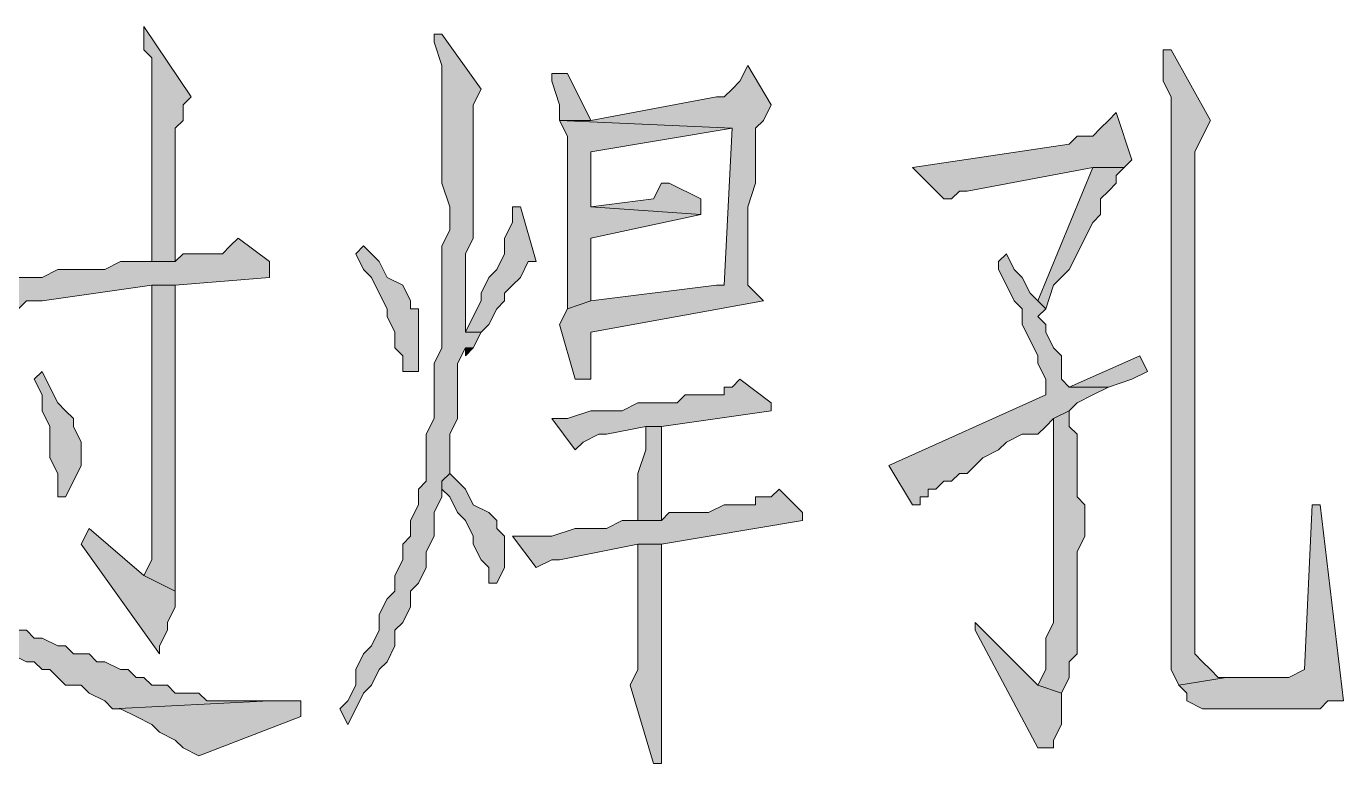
# Model space of a CAD drawing. Header units: millimetres. Extents: x 24 to 410, y 10 to 282.
# Drawn here: x 299.17 to 306.28, y 74.68 to 78.66 of the extents above; entities that cross this region are included whole.
import ezdxf

# ---------------------------------------------------------------- set-up
doc = ezdxf.new("R2010")
doc.units = ezdxf.units.MM

msp = doc.modelspace()

# ---------------------------------------------------------------- hatches: boundary and pattern name
h = msp.add_hatch(color=7)
h.dxf.hatch_style = 2
h.paths.add_polyline_path([(299.804667, 78.655333), (299.804667, 78.528333), (299.847, 78.486), (299.847, 77.385333), (299.974, 77.385333), (299.974, 78.105), (300.016333, 78.147333), (300.016333, 78.232), (300.058667, 78.274333)])
h = msp.add_hatch(color=7)
h.dxf.hatch_style = 2
h.paths.add_polyline_path([(301.413333, 78.613), (301.371, 78.613), (301.371, 78.570667), (301.413333, 78.443667), (301.413333, 77.808667), (301.455667, 77.681667), (301.455667, 77.554667), (301.413333, 77.47), (301.413333, 76.919667), (301.371, 76.835), (301.371, 76.708), (301.371, 76.538667), (301.328667, 76.454), (301.328667, 76.2), (301.286333, 76.157667), (301.286333, 76.073), (301.244, 75.988333), (301.244, 75.903667), (301.201667, 75.861333), (301.201667, 75.776667), (301.159333, 75.692), (301.159333, 75.607333), (301.117, 75.565), (301.074667, 75.480333), (301.074667, 75.395667), (301.032333, 75.311), (300.99, 75.268667), (300.947667, 75.184), (300.947667, 75.099333), (300.905333, 75.014667), (300.863, 74.972333), (300.905333, 74.887667), (300.947667, 74.972333), (300.99, 75.057), (301.032333, 75.099333), (301.074667, 75.184), (301.117, 75.226333), (301.159333, 75.311), (301.159333, 75.395667), (301.201667, 75.438), (301.244, 75.522667), (301.244, 75.607333), (301.286333, 75.649667), (301.328667, 75.734333), (301.328667, 75.819), (301.371, 75.903667), (301.371, 76.030667), (301.413333, 76.115333), (301.413333, 76.2), (301.455667, 76.242333), (301.455667, 76.454), (301.498, 76.538667), (301.498, 76.835), (301.540333, 76.919667), (301.582667, 76.919667), (301.625, 77.004333), (301.540333, 77.004333), (301.540333, 77.089), (301.540333, 77.427667), (301.582667, 77.512333), (301.582667, 78.232), (301.625, 78.316667)])
h = msp.add_hatch(color=7)
h.dxf.hatch_style = 2
h.paths.add_polyline_path([(305.350333, 78.528333), (305.308, 78.528333), (305.308, 78.486), (305.308, 78.359), (305.350333, 78.274333), (305.350333, 75.184), (305.392667, 75.099333), (305.646667, 75.141667), (305.604333, 75.141667), (305.562, 75.184), (305.519667, 75.226333), (305.477333, 75.268667), (305.477333, 76.242333), (305.477333, 76.369333), (305.477333, 77.978), (305.519667, 78.062667), (305.562, 78.147333)])
h = msp.add_hatch(color=7)
h.dxf.hatch_style = 2
h.paths.add_polyline_path([(302.090667, 78.401333), (302.006, 78.401333), (302.006, 78.359), (302.048333, 78.232), (302.048333, 78.147333), (302.217667, 78.147333)])
h = msp.add_hatch(color=7)
h.dxf.hatch_style = 2
h.paths.add_polyline_path([(303.064333, 78.443667), (303.022, 78.359), (302.979667, 78.316667), (302.937333, 78.274333), (302.895, 78.274333), (302.217667, 78.147333), (302.048333, 78.147333), (302.979667, 78.105), (302.937333, 77.258333), (302.895, 77.258333), (302.217667, 77.173667), (302.090667, 77.131333), (302.048333, 77.046667), (302.133, 76.750333), (302.217667, 76.750333), (302.217667, 76.792667), (302.217667, 77.004333), (303.149, 77.173667), (303.064333, 77.258333), (303.064333, 77.47), (303.064333, 77.597), (303.064333, 77.681667), (303.106667, 77.808667), (303.106667, 78.105), (303.149, 78.147333), (303.191333, 78.232)])
h = msp.add_hatch(color=7)
h.dxf.hatch_style = 2
h.paths.add_polyline_path([(305.054, 78.189667), (305.011667, 78.147333), (304.969333, 78.105), (304.927, 78.062667), (304.842333, 78.062667), (304.8, 78.020333), (303.953333, 77.893333), (304.122667, 77.724), (304.165, 77.724), (304.207333, 77.766333), (304.249667, 77.766333), (304.927, 77.893333), (305.096333, 77.893333), (305.138667, 77.935667)])
h = msp.add_hatch(color=7)
h.dxf.hatch_style = 2
h.paths.add_polyline_path([(302.048333, 78.147333), (302.090667, 78.062667), (302.090667, 77.131333), (302.217667, 77.173667), (302.217667, 77.512333), (302.810333, 77.639333), (302.217667, 77.681667), (302.217667, 77.893333), (302.217667, 77.978), (302.979667, 78.105)])
h = msp.add_hatch(color=7)
h.dxf.hatch_style = 2
h.paths.add_polyline_path([(305.096333, 77.893333), (304.927, 77.893333), (304.630667, 77.173667), (304.673, 77.131333), (304.715333, 77.258333), (304.8, 77.343), (304.842333, 77.427667), (304.884667, 77.512333), (304.927, 77.597), (304.969333, 77.639333), (304.969333, 77.724), (305.011667, 77.766333), (305.054, 77.808667), (305.054, 77.851)])
h = msp.add_hatch(color=7)
h.dxf.hatch_style = 2
h.paths.add_polyline_path([(302.641, 77.808667), (302.598667, 77.808667), (302.556333, 77.724), (302.217667, 77.681667), (302.810333, 77.639333), (302.810333, 77.724)])
h = msp.add_hatch(color=7)
h.dxf.hatch_style = 2
h.paths.add_polyline_path([(301.794333, 77.681667), (301.794333, 77.597), (301.752, 77.512333), (301.752, 77.427667), (301.709667, 77.343), (301.667333, 77.300667), (301.625, 77.216), (301.625, 77.173667), (301.582667, 77.089), (301.540333, 77.004333), (301.625, 77.004333), (301.667333, 77.046667), (301.709667, 77.131333), (301.752, 77.173667), (301.752, 77.216), (301.794333, 77.258333), (301.836667, 77.300667), (301.879, 77.385333), (301.921333, 77.385333), (301.836667, 77.681667)])
h = msp.add_hatch(color=7)
h.dxf.hatch_style = 2
h.paths.add_polyline_path([(300.312667, 77.512333), (300.270333, 77.47), (300.228, 77.427667), (300.016333, 77.427667), (299.974, 77.385333), (299.677667, 77.385333), (299.593, 77.343), (299.339, 77.343), (299.254333, 77.300667), (298.915667, 77.300667), (299.085, 77.131333), (299.127333, 77.131333), (299.169667, 77.173667), (299.254333, 77.173667), (299.847, 77.258333), (299.974, 77.258333), (300.482, 77.300667), (300.482, 77.385333)])
h = msp.add_hatch(color=7)
h.dxf.hatch_style = 2
h.paths.add_polyline_path([(300.99, 77.47), (300.947667, 77.427667), (300.99, 77.343), (301.032333, 77.300667), (301.074667, 77.216), (301.117, 77.131333), (301.117, 77.089), (301.159333, 77.004333), (301.159333, 76.919667), (301.201667, 76.877333), (301.201667, 76.792667), (301.286333, 76.792667), (301.286333, 77.131333), (301.244, 77.131333), (301.244, 77.173667), (301.201667, 77.258333), (301.117, 77.300667), (301.074667, 77.385333)])
h = msp.add_hatch(color=7)
h.dxf.hatch_style = 2
h.paths.add_polyline_path([(304.461333, 77.427667), (304.419, 77.385333), (304.419, 77.343), (304.461333, 77.258333), (304.503667, 77.173667), (304.546, 77.131333), (304.546, 77.046667), (304.588333, 76.962), (304.630667, 76.877333), (304.630667, 76.835), (304.673, 76.750333), (304.673, 76.665667), (303.826333, 76.284667), (303.953333, 76.073), (303.995667, 76.073), (303.995667, 76.115333), (304.038, 76.115333), (304.038, 76.157667), (304.080333, 76.157667), (304.122667, 76.2), (304.165, 76.2), (304.207333, 76.242333), (304.249667, 76.242333), (304.292, 76.284667), (304.334333, 76.327), (304.419, 76.369333), (304.461333, 76.411667), (304.546, 76.454), (304.630667, 76.454), (304.673, 76.496333), (304.715333, 76.538667), (304.8, 76.581), (304.842333, 76.623333), (304.927, 76.665667), (305.011667, 76.708), (304.8, 76.708), (304.757667, 76.750333), (304.757667, 76.877333), (304.715333, 76.919667), (304.673, 77.004333), (304.673, 77.046667), (304.630667, 77.089), (304.673, 77.131333), (304.630667, 77.173667), (304.588333, 77.216), (304.546, 77.300667), (304.503667, 77.343)])
h = msp.add_hatch(color=7)
h.dxf.hatch_style = 2
h.paths.add_polyline_path([(299.974, 77.258333), (299.847, 77.258333), (299.847, 75.988333), (299.847, 75.776667), (299.804667, 75.692), (299.974, 75.607333)])
h = msp.add_hatch(color=7)
h.dxf.hatch_style = 2
h.paths.add_polyline_path([(301.582667, 76.919667), (301.540333, 76.919667), (301.540333, 76.877333)])
h = msp.add_hatch(color=7)
h.dxf.hatch_style = 2
h.paths.add_polyline_path([(305.181, 76.877333), (304.8, 76.708), (305.011667, 76.708), (305.138667, 76.750333), (305.223333, 76.792667)])
h = msp.add_hatch(color=7)
h.dxf.hatch_style = 2
h.paths.add_polyline_path([(299.254333, 76.792667), (299.212, 76.750333), (299.254333, 76.665667), (299.254333, 76.581), (299.296667, 76.496333), (299.296667, 76.327), (299.339, 76.242333), (299.339, 76.115333), (299.381333, 76.115333), (299.423667, 76.2), (299.466, 76.284667), (299.466, 76.411667), (299.423667, 76.496333), (299.423667, 76.538667), (299.381333, 76.581), (299.339, 76.623333), (299.296667, 76.708)])
h = msp.add_hatch(color=7)
h.dxf.hatch_style = 2
h.paths.add_polyline_path([(303.022, 76.750333), (302.979667, 76.708), (302.937333, 76.708), (302.937333, 76.665667), (302.725667, 76.665667), (302.683333, 76.623333), (302.471667, 76.623333), (302.387, 76.581), (302.217667, 76.581), (302.090667, 76.538667), (302.006, 76.538667), (302.133, 76.369333), (302.175333, 76.411667), (302.26, 76.454), (302.302333, 76.454), (302.514, 76.496333), (302.598667, 76.496333), (303.191333, 76.581), (303.191333, 76.623333)])
h = msp.add_hatch(color=7)
h.dxf.hatch_style = 2
h.paths.add_polyline_path([(304.8, 76.581), (304.715333, 76.538667), (304.715333, 75.438), (304.673, 75.353333), (304.673, 75.184), (304.630667, 75.099333), (304.757667, 75.057), (304.8, 75.141667), (304.8, 75.226333), (304.842333, 75.268667), (304.842333, 75.353333), (304.842333, 75.438), (304.842333, 75.819), (304.884667, 75.903667), (304.884667, 76.073), (304.842333, 76.115333), (304.842333, 76.454), (304.8, 76.496333)])
h = msp.add_hatch(color=7)
h.dxf.hatch_style = 2
h.paths.add_polyline_path([(302.598667, 76.496333), (302.514, 76.496333), (302.514, 76.369333), (302.471667, 76.242333), (302.471667, 75.988333), (302.598667, 75.988333)])
h = msp.add_hatch(color=7)
h.dxf.hatch_style = 2
h.paths.add_polyline_path([(301.455667, 76.242333), (301.413333, 76.2), (301.413333, 76.157667), (301.455667, 76.115333), (301.498, 76.030667), (301.540333, 75.988333), (301.582667, 75.903667), (301.582667, 75.861333), (301.625, 75.776667), (301.667333, 75.734333), (301.667333, 75.649667), (301.709667, 75.649667), (301.752, 75.734333), (301.752, 75.903667), (301.709667, 75.946), (301.709667, 75.988333), (301.667333, 76.030667), (301.582667, 76.073), (301.540333, 76.157667)])
h = msp.add_hatch(color=7)
h.dxf.hatch_style = 2
h.paths.add_polyline_path([(303.233667, 76.157667), (303.191333, 76.115333), (303.106667, 76.115333), (303.106667, 76.073), (302.937333, 76.073), (302.852667, 76.030667), (302.641, 76.030667), (302.598667, 75.988333), (302.387, 75.988333), (302.302333, 75.946), (302.133, 75.946), (302.006, 75.903667), (301.921333, 75.903667), (301.794333, 75.903667), (301.921333, 75.734333), (302.006, 75.776667), (302.048333, 75.776667), (302.471667, 75.861333), (302.598667, 75.861333), (303.360667, 75.988333), (303.360667, 76.030667)])
h = msp.add_hatch(color=7)
h.dxf.hatch_style = 2
h.paths.add_polyline_path([(306.154667, 76.073), (306.112333, 76.073), (306.07, 75.184), (305.985333, 75.141667), (305.646667, 75.141667), (305.392667, 75.099333), (305.435, 75.057), (305.435, 75.014667), (305.519667, 74.972333), (306.154667, 74.972333), (306.197, 75.014667), (306.281667, 75.014667)])
h = msp.add_hatch(color=7)
h.dxf.hatch_style = 2
h.paths.add_polyline_path([(299.508333, 75.946), (299.466, 75.861333), (299.889333, 75.268667), (299.889333, 75.311), (299.931667, 75.395667), (299.931667, 75.438), (299.974, 75.522667), (299.974, 75.607333), (299.804667, 75.692)])
h = msp.add_hatch(color=7)
h.dxf.hatch_style = 2
h.paths.add_polyline_path([(302.598667, 75.861333), (302.471667, 75.861333), (302.471667, 75.734333), (302.471667, 75.184), (302.429333, 75.099333), (302.556333, 74.676), (302.598667, 74.676), (302.598667, 74.718333), (302.598667, 75.226333), (302.598667, 75.311)])
h = msp.add_hatch(color=7)
h.dxf.hatch_style = 2
h.paths.add_polyline_path([(299.042667, 75.395667), (298.492333, 75.395667), (298.577, 75.395667), (298.788667, 75.395667), (298.831, 75.353333), (298.915667, 75.353333), (298.958, 75.311), (299.000333, 75.311), (299.042667, 75.268667), (299.085, 75.268667), (299.169667, 75.226333), (299.212, 75.226333), (299.254333, 75.184), (299.296667, 75.184), (299.339, 75.141667), (299.381333, 75.099333), (299.466, 75.099333), (299.508333, 75.057), (299.593, 75.014667), (299.635333, 74.972333), (300.482, 75.014667), (300.439667, 75.014667), (300.143333, 75.014667), (300.101, 75.057), (299.974, 75.057), (299.931667, 75.099333), (299.847, 75.099333), (299.804667, 75.141667), (299.762333, 75.141667), (299.72, 75.184), (299.677667, 75.184), (299.593, 75.226333), (299.550667, 75.226333), (299.508333, 75.268667), (299.423667, 75.268667), (299.381333, 75.311), (299.339, 75.311), (299.254333, 75.353333), (299.212, 75.353333), (299.169667, 75.395667)])
h = msp.add_hatch(color=7)
h.dxf.hatch_style = 2
h.paths.add_polyline_path([(304.292, 75.438), (304.292, 75.395667), (304.630667, 74.760667), (304.715333, 74.760667), (304.715333, 74.803), (304.757667, 74.887667), (304.757667, 75.057), (304.630667, 75.099333)])
h = msp.add_hatch(color=7)
h.dxf.hatch_style = 2
h.paths.add_polyline_path([(300.651333, 75.014667), (300.482, 75.014667), (299.635333, 74.972333), (299.677667, 74.972333), (299.762333, 74.93), (299.847, 74.887667), (299.889333, 74.845333), (299.974, 74.803), (300.016333, 74.760667), (300.101, 74.718333), (300.651333, 74.93)])

# ---------------------------------------------------------------- linework, layer by layer
at = {"color": 7, "lineweight": 0}
for points in [[(299.804667, 78.655333), (299.804667, 78.528333), (299.847, 78.486), (299.847, 77.385333), (299.974, 77.385333), (299.974, 78.105), (300.016333, 78.147333), (300.016333, 78.232), (300.058667, 78.274333)], [(301.413333, 78.613), (301.371, 78.613), (301.371, 78.570667), (301.413333, 78.443667), (301.413333, 77.808667), (301.455667, 77.681667), (301.455667, 77.554667), (301.413333, 77.47), (301.413333, 76.919667), (301.371, 76.835), (301.371, 76.708), (301.371, 76.538667), (301.328667, 76.454), (301.328667, 76.2), (301.286333, 76.157667), (301.286333, 76.073), (301.244, 75.988333), (301.244, 75.903667), (301.201667, 75.861333), (301.201667, 75.776667), (301.159333, 75.692), (301.159333, 75.607333), (301.117, 75.565), (301.074667, 75.480333), (301.074667, 75.395667), (301.032333, 75.311), (300.99, 75.268667), (300.947667, 75.184), (300.947667, 75.099333), (300.905333, 75.014667), (300.863, 74.972333), (300.905333, 74.887667), (300.947667, 74.972333), (300.99, 75.057), (301.032333, 75.099333), (301.074667, 75.184), (301.117, 75.226333), (301.159333, 75.311), (301.159333, 75.395667), (301.201667, 75.438), (301.244, 75.522667), (301.244, 75.607333), (301.286333, 75.649667), (301.328667, 75.734333), (301.328667, 75.819), (301.371, 75.903667), (301.371, 76.030667), (301.413333, 76.115333), (301.413333, 76.2), (301.455667, 76.242333), (301.455667, 76.454), (301.498, 76.538667), (301.498, 76.835), (301.540333, 76.919667), (301.582667, 76.919667), (301.625, 77.004333), (301.540333, 77.004333), (301.540333, 77.089), (301.540333, 77.427667), (301.582667, 77.512333), (301.582667, 78.232), (301.625, 78.316667)], [(305.350333, 78.528333), (305.308, 78.528333), (305.308, 78.486), (305.308, 78.359), (305.350333, 78.274333), (305.350333, 75.184), (305.392667, 75.099333), (305.646667, 75.141667), (305.604333, 75.141667), (305.562, 75.184), (305.519667, 75.226333), (305.477333, 75.268667), (305.477333, 76.242333), (305.477333, 76.369333), (305.477333, 77.978), (305.519667, 78.062667), (305.562, 78.147333)], [(302.090667, 78.401333), (302.006, 78.401333), (302.006, 78.359), (302.048333, 78.232), (302.048333, 78.147333), (302.217667, 78.147333)], [(303.064333, 78.443667), (303.022, 78.359), (302.979667, 78.316667), (302.937333, 78.274333), (302.895, 78.274333), (302.217667, 78.147333), (302.048333, 78.147333), (302.979667, 78.105), (302.937333, 77.258333), (302.895, 77.258333), (302.217667, 77.173667), (302.090667, 77.131333), (302.048333, 77.046667), (302.133, 76.750333), (302.217667, 76.750333), (302.217667, 76.792667), (302.217667, 77.004333), (303.149, 77.173667), (303.064333, 77.258333), (303.064333, 77.47), (303.064333, 77.597), (303.064333, 77.681667), (303.106667, 77.808667), (303.106667, 78.105), (303.149, 78.147333), (303.191333, 78.232)], [(305.054, 78.189667), (305.011667, 78.147333), (304.969333, 78.105), (304.927, 78.062667), (304.842333, 78.062667), (304.8, 78.020333), (303.953333, 77.893333), (304.122667, 77.724), (304.165, 77.724), (304.207333, 77.766333), (304.249667, 77.766333), (304.927, 77.893333), (305.096333, 77.893333), (305.138667, 77.935667)], [(302.048333, 78.147333), (302.090667, 78.062667), (302.090667, 77.131333), (302.217667, 77.173667), (302.217667, 77.512333), (302.810333, 77.639333), (302.217667, 77.681667), (302.217667, 77.893333), (302.217667, 77.978), (302.979667, 78.105)], [(305.096333, 77.893333), (304.927, 77.893333), (304.630667, 77.173667), (304.673, 77.131333), (304.715333, 77.258333), (304.8, 77.343), (304.842333, 77.427667), (304.884667, 77.512333), (304.927, 77.597), (304.969333, 77.639333), (304.969333, 77.724), (305.011667, 77.766333), (305.054, 77.808667), (305.054, 77.851)], [(302.641, 77.808667), (302.598667, 77.808667), (302.556333, 77.724), (302.217667, 77.681667), (302.810333, 77.639333), (302.810333, 77.724)], [(301.794333, 77.681667), (301.794333, 77.597), (301.752, 77.512333), (301.752, 77.427667), (301.709667, 77.343), (301.667333, 77.300667), (301.625, 77.216), (301.625, 77.173667), (301.582667, 77.089), (301.540333, 77.004333), (301.625, 77.004333), (301.667333, 77.046667), (301.709667, 77.131333), (301.752, 77.173667), (301.752, 77.216), (301.794333, 77.258333), (301.836667, 77.300667), (301.879, 77.385333), (301.921333, 77.385333), (301.836667, 77.681667)], [(300.312667, 77.512333), (300.270333, 77.47), (300.228, 77.427667), (300.016333, 77.427667), (299.974, 77.385333), (299.677667, 77.385333), (299.593, 77.343), (299.339, 77.343), (299.254333, 77.300667), (298.915667, 77.300667), (299.085, 77.131333), (299.127333, 77.131333), (299.169667, 77.173667), (299.254333, 77.173667), (299.847, 77.258333), (299.974, 77.258333), (300.482, 77.300667), (300.482, 77.385333)], [(300.99, 77.47), (300.947667, 77.427667), (300.99, 77.343), (301.032333, 77.300667), (301.074667, 77.216), (301.117, 77.131333), (301.117, 77.089), (301.159333, 77.004333), (301.159333, 76.919667), (301.201667, 76.877333), (301.201667, 76.792667), (301.286333, 76.792667), (301.286333, 77.131333), (301.244, 77.131333), (301.244, 77.173667), (301.201667, 77.258333), (301.117, 77.300667), (301.074667, 77.385333)], [(304.461333, 77.427667), (304.419, 77.385333), (304.419, 77.343), (304.461333, 77.258333), (304.503667, 77.173667), (304.546, 77.131333), (304.546, 77.046667), (304.588333, 76.962), (304.630667, 76.877333), (304.630667, 76.835), (304.673, 76.750333), (304.673, 76.665667), (303.826333, 76.284667), (303.953333, 76.073), (303.995667, 76.073), (303.995667, 76.115333), (304.038, 76.115333), (304.038, 76.157667), (304.080333, 76.157667), (304.122667, 76.2), (304.165, 76.2), (304.207333, 76.242333), (304.249667, 76.242333), (304.292, 76.284667), (304.334333, 76.327), (304.419, 76.369333), (304.461333, 76.411667), (304.546, 76.454), (304.630667, 76.454), (304.673, 76.496333), (304.715333, 76.538667), (304.8, 76.581), (304.842333, 76.623333), (304.927, 76.665667), (305.011667, 76.708), (304.8, 76.708), (304.757667, 76.750333), (304.757667, 76.877333), (304.715333, 76.919667), (304.673, 77.004333), (304.673, 77.046667), (304.630667, 77.089), (304.673, 77.131333), (304.630667, 77.173667), (304.588333, 77.216), (304.546, 77.300667), (304.503667, 77.343)], [(299.974, 77.258333), (299.847, 77.258333), (299.847, 75.988333), (299.847, 75.776667), (299.804667, 75.692), (299.974, 75.607333)], [(301.582667, 76.919667), (301.540333, 76.919667), (301.540333, 76.877333)], [(305.181, 76.877333), (304.8, 76.708), (305.011667, 76.708), (305.138667, 76.750333), (305.223333, 76.792667)], [(299.254333, 76.792667), (299.212, 76.750333), (299.254333, 76.665667), (299.254333, 76.581), (299.296667, 76.496333), (299.296667, 76.327), (299.339, 76.242333), (299.339, 76.115333), (299.381333, 76.115333), (299.423667, 76.2), (299.466, 76.284667), (299.466, 76.411667), (299.423667, 76.496333), (299.423667, 76.538667), (299.381333, 76.581), (299.339, 76.623333), (299.296667, 76.708)], [(303.022, 76.750333), (302.979667, 76.708), (302.937333, 76.708), (302.937333, 76.665667), (302.725667, 76.665667), (302.683333, 76.623333), (302.471667, 76.623333), (302.387, 76.581), (302.217667, 76.581), (302.090667, 76.538667), (302.006, 76.538667), (302.133, 76.369333), (302.175333, 76.411667), (302.26, 76.454), (302.302333, 76.454), (302.514, 76.496333), (302.598667, 76.496333), (303.191333, 76.581), (303.191333, 76.623333)], [(304.8, 76.581), (304.715333, 76.538667), (304.715333, 75.438), (304.673, 75.353333), (304.673, 75.184), (304.630667, 75.099333), (304.757667, 75.057), (304.8, 75.141667), (304.8, 75.226333), (304.842333, 75.268667), (304.842333, 75.353333), (304.842333, 75.438), (304.842333, 75.819), (304.884667, 75.903667), (304.884667, 76.073), (304.842333, 76.115333), (304.842333, 76.454), (304.8, 76.496333)], [(302.598667, 76.496333), (302.514, 76.496333), (302.514, 76.369333), (302.471667, 76.242333), (302.471667, 75.988333), (302.598667, 75.988333)], [(301.455667, 76.242333), (301.413333, 76.2), (301.413333, 76.157667), (301.455667, 76.115333), (301.498, 76.030667), (301.540333, 75.988333), (301.582667, 75.903667), (301.582667, 75.861333), (301.625, 75.776667), (301.667333, 75.734333), (301.667333, 75.649667), (301.709667, 75.649667), (301.752, 75.734333), (301.752, 75.903667), (301.709667, 75.946), (301.709667, 75.988333), (301.667333, 76.030667), (301.582667, 76.073), (301.540333, 76.157667)], [(303.233667, 76.157667), (303.191333, 76.115333), (303.106667, 76.115333), (303.106667, 76.073), (302.937333, 76.073), (302.852667, 76.030667), (302.641, 76.030667), (302.598667, 75.988333), (302.387, 75.988333), (302.302333, 75.946), (302.133, 75.946), (302.006, 75.903667), (301.921333, 75.903667), (301.794333, 75.903667), (301.921333, 75.734333), (302.006, 75.776667), (302.048333, 75.776667), (302.471667, 75.861333), (302.598667, 75.861333), (303.360667, 75.988333), (303.360667, 76.030667)], [(306.154667, 76.073), (306.112333, 76.073), (306.07, 75.184), (305.985333, 75.141667), (305.646667, 75.141667), (305.392667, 75.099333), (305.435, 75.057), (305.435, 75.014667), (305.519667, 74.972333), (306.154667, 74.972333), (306.197, 75.014667), (306.281667, 75.014667)], [(299.508333, 75.946), (299.466, 75.861333), (299.889333, 75.268667), (299.889333, 75.311), (299.931667, 75.395667), (299.931667, 75.438), (299.974, 75.522667), (299.974, 75.607333), (299.804667, 75.692)], [(302.598667, 75.861333), (302.471667, 75.861333), (302.471667, 75.734333), (302.471667, 75.184), (302.429333, 75.099333), (302.556333, 74.676), (302.598667, 74.676), (302.598667, 74.718333), (302.598667, 75.226333), (302.598667, 75.311)], [(304.292, 75.438), (304.292, 75.395667), (304.630667, 74.760667), (304.715333, 74.760667), (304.715333, 74.803), (304.757667, 74.887667), (304.757667, 75.057), (304.630667, 75.099333)], [(300.651333, 75.014667), (300.482, 75.014667), (299.635333, 74.972333), (299.677667, 74.972333), (299.762333, 74.93), (299.847, 74.887667), (299.889333, 74.845333), (299.974, 74.803), (300.016333, 74.760667), (300.101, 74.718333), (300.651333, 74.93)]]:
    msp.add_lwpolyline(points, close=True, dxfattribs=at)
msp.add_lwpolyline([(299.085, 75.268667), (299.169667, 75.226333), (299.212, 75.226333), (299.254333, 75.184), (299.296667, 75.184), (299.339, 75.141667), (299.381333, 75.099333), (299.466, 75.099333), (299.508333, 75.057), (299.593, 75.014667), (299.635333, 74.972333), (300.482, 75.014667), (300.439667, 75.014667), (300.143333, 75.014667), (300.101, 75.057), (299.974, 75.057), (299.931667, 75.099333), (299.847, 75.099333), (299.804667, 75.141667), (299.762333, 75.141667), (299.72, 75.184), (299.677667, 75.184), (299.593, 75.226333), (299.550667, 75.226333), (299.508333, 75.268667), (299.423667, 75.268667), (299.381333, 75.311), (299.339, 75.311), (299.254333, 75.353333), (299.212, 75.353333), (299.169667, 75.395667), (299.042667, 75.395667)], dxfattribs=at)

doc.saveas('drawing.dxf')
